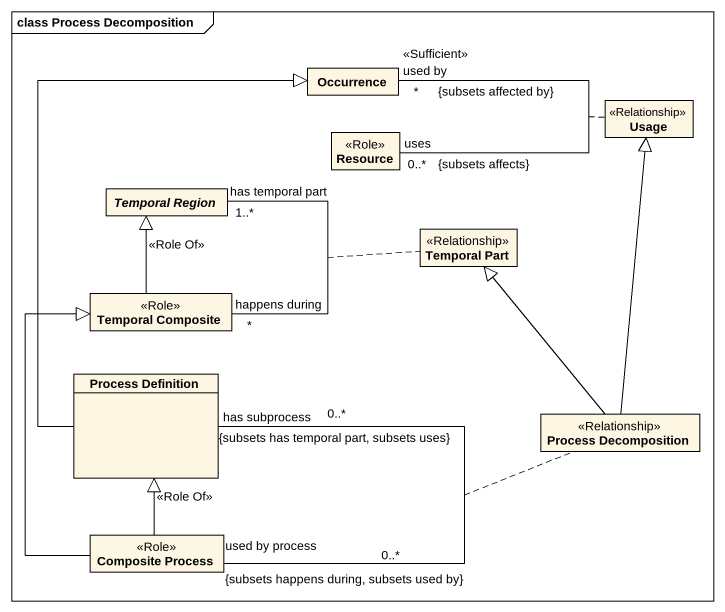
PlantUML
@startuml
mainframe class Process Decomposition
hide circle
hide empty members
class Occurrence
class Resource <<Role>>
class Usage <<Relationship>>
abstract class "Temporal Region" as Temporal_Region
class "Temporal Part" as Temporal_Part <<Relationship>>
class "Temporal Composite" as Temporal_Composite <<Role>>
class "Process Definition" as Process_Definition
class "Process Decomposition" as Process_Decomposition <<Relationship>>
class "Composite Process" as Composite_Process <<Role>>
Occurrence "used by\n<<Sufficient>>\n*\n{subsets affected by}" -- "uses\n0..*\n{subsets affects}" Resource
(Occurrence, Resource) .. Usage
Temporal_Region "has temporal part\n1..*" -- "happens during\n*" Temporal_Composite
(Temporal_Region, Temporal_Composite) .. Temporal_Part
Temporal_Composite -up-|> Temporal_Region : <<Role Of>>
Process_Definition -up-|> Occurrence
Process_Decomposition -up-|> Usage
Process_Decomposition -up-|> Temporal_Part
Composite_Process -up-|> Temporal_Composite
Composite_Process "used by process\n0..*\n{subsets happens during, subsets used by}" -up- "{subsets has temporal part, subsets uses}\n0..*\nhas subprocess" Process_Definition
(Composite_Process, Process_Definition) .. Process_Decomposition
Composite_Process -up-|> Process_Definition : <<Role Of>>
@enduml
